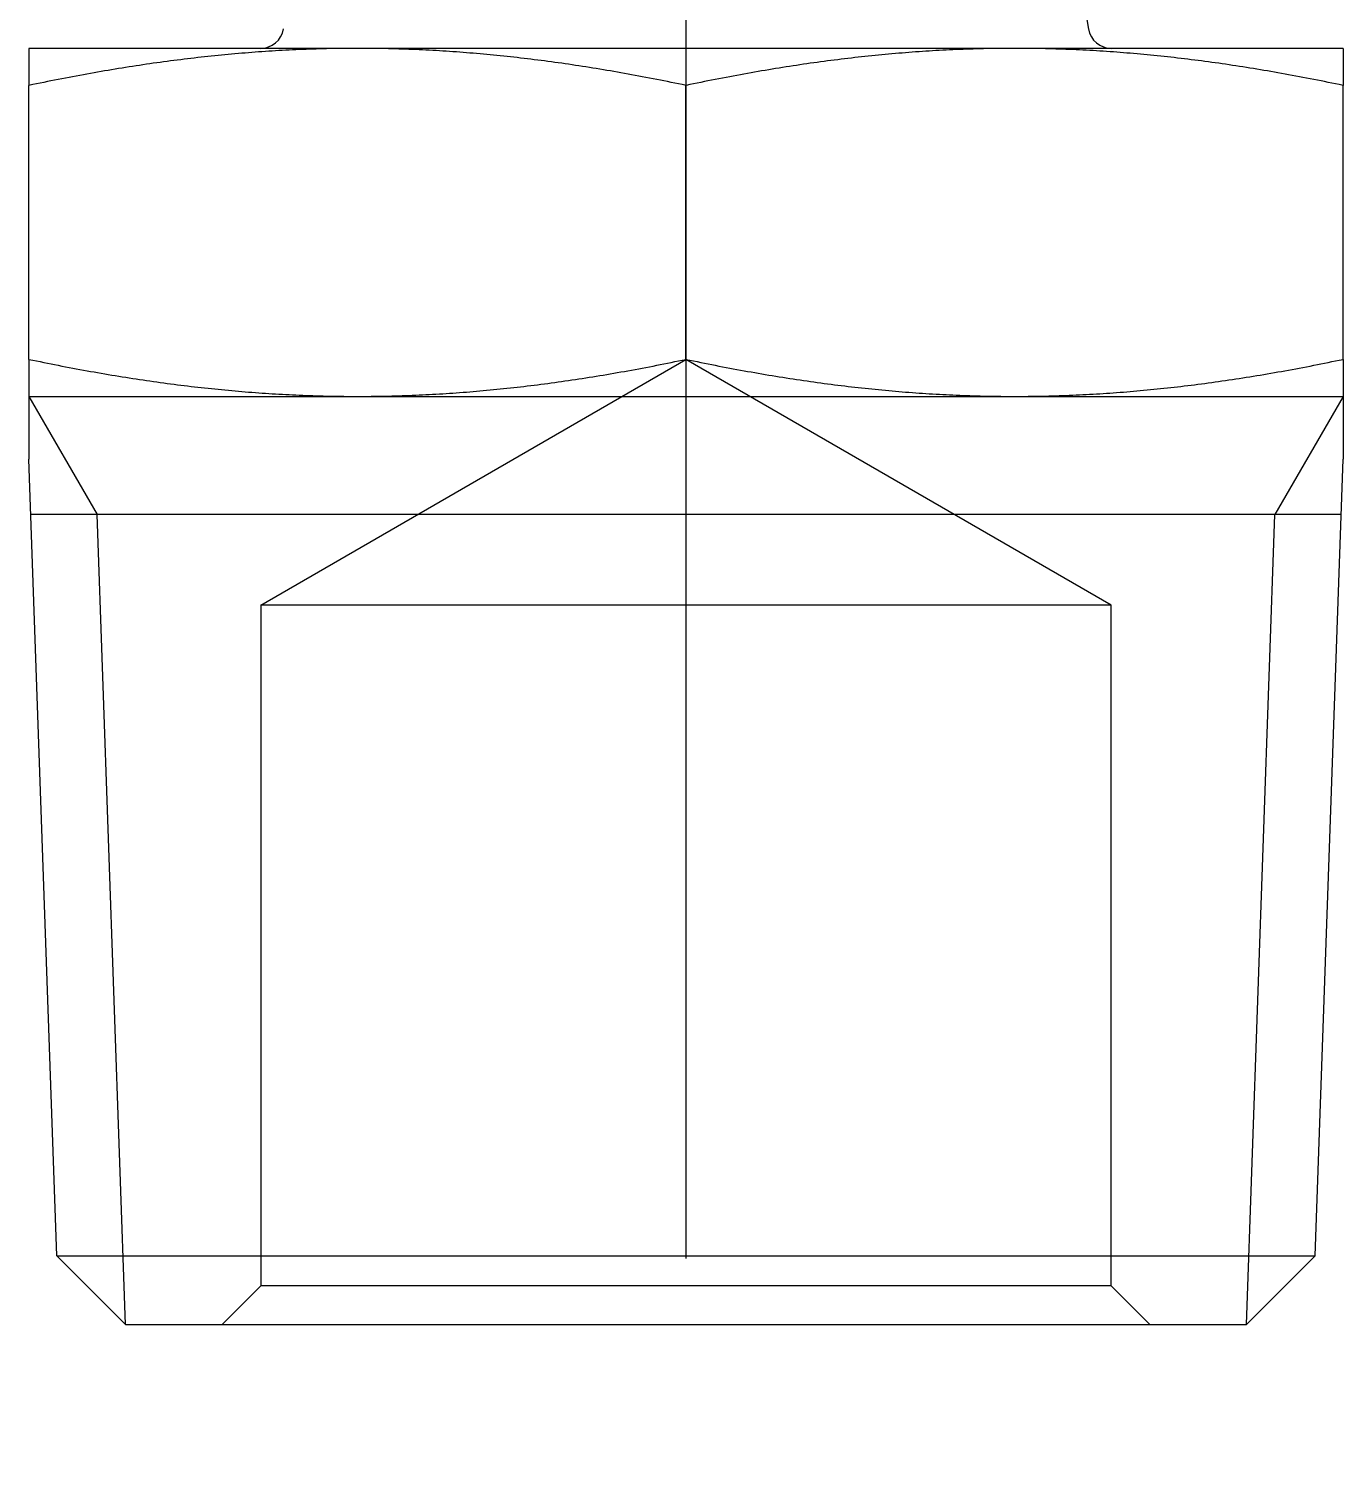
# Model space of a CAD drawing. Extents: x -10.3 to 59.2, y -18.9 to 32.6.
# Drawn here: x 41.16 to 58.16, y -2 to 16.75 of the extents above; entities that cross this region are included whole.
import ezdxf

# ---------------------------------------------------------------- set-up
doc = ezdxf.new("R2010")
doc.units = 0
doc.linetypes.add('CENTER', pattern=[50.8, 31.75, -6.35, 6.35, -6.35])
doc.linetypes.add('DASHED', pattern=[19.05, 12.7, -6.35])
doc.layers.get('0').update_dxf_attribs({"linetype": 'CONTINUOUS'})
doc.layers.add('CENTER', color=1, linetype='CENTER')

msp = doc.modelspace()

# ---------------------------------------------------------------- linework, layer by layer
at = {"color": 7, "linetype": 'CONTINUOUS'}
for p, q in [((54.65817, 18), (54.86639, 16.75068)), ((45.40817, 16.5), (41.15817, 16.5)), ((41.15817, 16.5), (41.15817, 16.021396)), ((53.90817, 16.5), (45.40817, 16.5)), ((58.15817, 16.5), (53.90817, 16.5)), ((58.15817, 16.5), (58.15817, 16.021396)), ((41.15817, 12.478604), (41.15817, 16.021396)), ((49.65817, 12.478604), (49.65817, 16.021396)), ((58.15817, 12.478604), (58.15817, 16.021396)), ((41.15817, 12.478604), (41.15817, 12)), ((58.15817, 12.478604), (58.15817, 12)), ((41.15817, 12), (45.40817, 12)), ((41.15817, 12), (41.15817, 11.189527)), ((45.40817, 12), (53.90817, 12)), ((53.90817, 12), (58.15817, 12)), ((58.15817, 12), (58.15817, 11.189527)), ((41.517943, 0.886974), (41.15817, 11.189527)), ((57.798397, 0.886974), (58.15817, 11.189527)), ((58.133186, 10.474092), (41.183153, 10.474092)), ((41.517943, 0.886974), (57.796423, 0.886974)), ((41.517943, 0.886974), (42.404917, 0)), ((57.798397, 0.886974), (56.911423, 0)), ((42.404917, 0), (56.911423, 0))]:
    msp.add_line(p, q, dxfattribs=at)
at = {"color": 3, "linetype": 'DASHED'}
for p, q in [((44.15817, 9.3), (49.65817, 12.475426)), ((55.15817, 9.3), (49.65817, 12.475426)), ((55.15817, 9.3), (44.15817, 9.3)), ((44.15817, 9.3), (44.15817, 0.5)), ((55.15817, 0.5), (55.15817, 9.3)), ((44.15817, 0.5), (43.65817, 0)), ((55.15817, 0.5), (44.15817, 0.5)), ((55.65817, 0), (55.15817, 0.5))]:
    msp.add_line(p, q, dxfattribs=at)
at = {"color": 3, "linetype": 'CONTINUOUS'}
for p, q in [((41.15817, 12), (42.039153, 10.474092)), ((58.15817, 12), (57.277186, 10.474092)), ((42.404917, 0), (42.039153, 10.474092)), ((56.911423, 0), (57.277186, 10.474092))]:
    msp.add_line(p, q, dxfattribs=at)
at = {"color": 7}
for points in [[(45.4082, 16.5, 0), (45.3634, 16.4999, 0), (45.3186, 16.4998, 0), (45.2739, 16.4995, 0), (45.2293, 16.4991, 0), (45.1848, 16.4986, 0), (45.1403, 16.498, 0), (45.0959, 16.4972, 0), (45.0515, 16.4964, 0), (45.0072, 16.4954, 0), (44.963, 16.4943, 0), (44.9188, 16.4932, 0), (44.8746, 16.4919, 0), (44.8305, 16.4905, 0), (44.7865, 16.489, 0), (44.7424, 16.4874, 0), (44.6984, 16.4857, 0), (44.6545, 16.4838, 0), (44.6106, 16.4819, 0), (44.5667, 16.4799, 0), (44.5228, 16.4777, 0), (44.479, 16.4755, 0), (44.4352, 16.4731, 0), (44.3914, 16.4706, 0), (44.3476, 16.4681, 0), (44.3039, 16.4654, 0), (44.2601, 16.4626, 0), (44.2164, 16.4597, 0), (44.1727, 16.4567, 0), (44.129, 16.4536, 0), (44.0853, 16.4504, 0), (44.0416, 16.4471, 0), (43.9979, 16.4437, 0), (43.9542, 16.4402, 0), (43.9105, 16.4366, 0), (43.8668, 16.4329, 0), (43.8231, 16.4291, 0), (43.7794, 16.4252, 0), (43.7357, 16.4212, 0), (43.6919, 16.417, 0), (43.6482, 16.4128, 0), (43.6044, 16.4085, 0), (43.5606, 16.404, 0), (43.5168, 16.3995, 0), (43.4729, 16.3949, 0), (43.4291, 16.3901, 0), (43.3852, 16.3853, 0), (43.3413, 16.3804, 0), (43.2973, 16.3753, 0), (43.2533, 16.3702, 0), (43.2093, 16.3649, 0), (43.1653, 16.3596, 0), (43.1212, 16.3541, 0), (43.077, 16.3486, 0), (43.0328, 16.3429, 0), (42.9886, 16.3372, 0), (42.9443, 16.3313, 0), (42.9, 16.3253, 0), (42.8556, 16.3193, 0), (42.8112, 16.3131, 0), (42.7667, 16.3068, 0), (42.7221, 16.3005, 0), (42.6775, 16.294, 0), (42.6329, 16.2874, 0), (42.5881, 16.2807, 0), (42.5433, 16.274, 0), (42.4985, 16.2671, 0), (42.4535, 16.2601, 0), (42.4085, 16.253, 0), (42.3634, 16.2458, 0), (42.3182, 16.2385, 0), (42.273, 16.2311, 0), (42.2277, 16.2236, 0), (42.1823, 16.216, 0), (42.1368, 16.2083, 0), (42.0912, 16.2004, 0), (42.0455, 16.1925, 0), (41.9998, 16.1845, 0), (41.9539, 16.1763, 0), (41.908, 16.1681, 0), (41.8619, 16.1597, 0), (41.8158, 16.1513, 0), (41.7696, 16.1427, 0), (41.7232, 16.134, 0), (41.6767, 16.1252, 0), (41.6302, 16.1163, 0), (41.5835, 16.1073, 0), (41.5367, 16.0982, 0), (41.4898, 16.089, 0), (41.4428, 16.0797, 0), (41.3957, 16.0702, 0), (41.3484, 16.0607, 0), (41.3011, 16.051, 0), (41.2536, 16.0413, 0), (41.2059, 16.0314, 0), (41.1582, 16.0214, 0)], [(49.6582, 16.0214, 0), (49.6104, 16.0314, 0), (49.5628, 16.0413, 0), (49.5153, 16.051, 0), (49.4679, 16.0607, 0), (49.4206, 16.0702, 0), (49.3735, 16.0797, 0), (49.3265, 16.089, 0), (49.2796, 16.0982, 0), (49.2328, 16.1073, 0), (49.1862, 16.1163, 0), (49.1396, 16.1252, 0), (49.0931, 16.134, 0), (49.0468, 16.1427, 0), (49.0005, 16.1513, 0), (48.9544, 16.1597, 0), (48.9084, 16.1681, 0), (48.8624, 16.1763, 0), (48.8166, 16.1845, 0), (48.7708, 16.1925, 0), (48.7251, 16.2004, 0), (48.6796, 16.2083, 0), (48.6341, 16.216, 0), (48.5887, 16.2236, 0), (48.5433, 16.2311, 0), (48.4981, 16.2385, 0), (48.4529, 16.2458, 0), (48.4078, 16.253, 0), (48.3628, 16.2601, 0), (48.3179, 16.2671, 0), (48.273, 16.274, 0), (48.2282, 16.2807, 0), (48.1835, 16.2874, 0), (48.1388, 16.294, 0), (48.0942, 16.3005, 0), (48.0497, 16.3068, 0), (48.0052, 16.3131, 0), (47.9607, 16.3193, 0), (47.9163, 16.3253, 0), (47.872, 16.3313, 0), (47.8277, 16.3372, 0), (47.7835, 16.3429, 0), (47.7393, 16.3486, 0), (47.6952, 16.3541, 0), (47.6511, 16.3596, 0), (47.607, 16.3649, 0), (47.563, 16.3702, 0), (47.519, 16.3753, 0), (47.4751, 16.3804, 0), (47.4311, 16.3853, 0), (47.3873, 16.3901, 0), (47.3434, 16.3949, 0), (47.2996, 16.3995, 0), (47.2557, 16.404, 0), (47.212, 16.4085, 0), (47.1682, 16.4128, 0), (47.1244, 16.417, 0), (47.0807, 16.4212, 0), (47.037, 16.4252, 0), (46.9932, 16.4291, 0), (46.9495, 16.4329, 0), (46.9058, 16.4366, 0), (46.8621, 16.4402, 0), (46.8184, 16.4437, 0), (46.7748, 16.4471, 0), (46.7311, 16.4504, 0), (46.6874, 16.4536, 0), (46.6437, 16.4567, 0), (46.5999, 16.4597, 0), (46.5562, 16.4626, 0), (46.5125, 16.4654, 0), (46.4687, 16.4681, 0), (46.425, 16.4706, 0), (46.3812, 16.4731, 0), (46.3374, 16.4755, 0), (46.2935, 16.4777, 0), (46.2497, 16.4799, 0), (46.2058, 16.4819, 0), (46.1619, 16.4838, 0), (46.1179, 16.4857, 0), (46.0739, 16.4874, 0), (46.0299, 16.489, 0), (45.9858, 16.4905, 0), (45.9417, 16.4919, 0), (45.8976, 16.4932, 0), (45.8534, 16.4943, 0), (45.8091, 16.4954, 0), (45.7648, 16.4964, 0), (45.7204, 16.4972, 0), (45.676, 16.498, 0), (45.6315, 16.4986, 0), (45.587, 16.4991, 0), (45.5424, 16.4995, 0), (45.4977, 16.4998, 0), (45.453, 16.4999, 0), (45.4082, 16.5, 0)], [(53.9082, 16.5, 0), (53.8634, 16.4999, 0), (53.8186, 16.4998, 0), (53.7739, 16.4995, 0), (53.7293, 16.4991, 0), (53.6848, 16.4986, 0), (53.6403, 16.498, 0), (53.5959, 16.4972, 0), (53.5515, 16.4964, 0), (53.5072, 16.4954, 0), (53.463, 16.4943, 0), (53.4188, 16.4932, 0), (53.3746, 16.4919, 0), (53.3305, 16.4905, 0), (53.2865, 16.489, 0), (53.2424, 16.4874, 0), (53.1984, 16.4857, 0), (53.1545, 16.4838, 0), (53.1106, 16.4819, 0), (53.0667, 16.4799, 0), (53.0228, 16.4777, 0), (52.979, 16.4755, 0), (52.9352, 16.4731, 0), (52.8914, 16.4706, 0), (52.8476, 16.4681, 0), (52.8039, 16.4654, 0), (52.7601, 16.4626, 0), (52.7164, 16.4597, 0), (52.6727, 16.4567, 0), (52.629, 16.4536, 0), (52.5853, 16.4504, 0), (52.5416, 16.4471, 0), (52.4979, 16.4437, 0), (52.4542, 16.4402, 0), (52.4105, 16.4366, 0), (52.3668, 16.4329, 0), (52.3231, 16.4291, 0), (52.2794, 16.4252, 0), (52.2357, 16.4212, 0), (52.1919, 16.417, 0), (52.1482, 16.4128, 0), (52.1044, 16.4085, 0), (52.0606, 16.404, 0), (52.0168, 16.3995, 0), (51.9729, 16.3949, 0), (51.9291, 16.3901, 0), (51.8852, 16.3853, 0), (51.8413, 16.3804, 0), (51.7973, 16.3753, 0), (51.7533, 16.3702, 0), (51.7093, 16.3649, 0), (51.6653, 16.3596, 0), (51.6212, 16.3541, 0), (51.577, 16.3486, 0), (51.5328, 16.3429, 0), (51.4886, 16.3372, 0), (51.4443, 16.3313, 0), (51.4, 16.3253, 0), (51.3556, 16.3193, 0), (51.3112, 16.3131, 0), (51.2667, 16.3068, 0), (51.2221, 16.3005, 0), (51.1775, 16.294, 0), (51.1329, 16.2874, 0), (51.0881, 16.2807, 0), (51.0433, 16.274, 0), (50.9985, 16.2671, 0), (50.9535, 16.2601, 0), (50.9085, 16.253, 0), (50.8634, 16.2458, 0), (50.8182, 16.2385, 0), (50.773, 16.2311, 0), (50.7277, 16.2236, 0), (50.6823, 16.216, 0), (50.6368, 16.2083, 0), (50.5912, 16.2004, 0), (50.5455, 16.1925, 0), (50.4998, 16.1845, 0), (50.4539, 16.1763, 0), (50.408, 16.1681, 0), (50.3619, 16.1597, 0), (50.3158, 16.1513, 0), (50.2696, 16.1427, 0), (50.2232, 16.134, 0), (50.1767, 16.1252, 0), (50.1302, 16.1163, 0), (50.0835, 16.1073, 0), (50.0367, 16.0982, 0), (49.9898, 16.089, 0), (49.9428, 16.0797, 0), (49.8957, 16.0702, 0), (49.8484, 16.0607, 0), (49.8011, 16.051, 0), (49.7536, 16.0413, 0), (49.7059, 16.0314, 0), (49.6582, 16.0214, 0)], [(58.1582, 16.0214, 0), (58.1104, 16.0314, 0), (58.0628, 16.0413, 0), (58.0153, 16.051, 0), (57.9679, 16.0607, 0), (57.9206, 16.0702, 0), (57.8735, 16.0797, 0), (57.8265, 16.089, 0), (57.7796, 16.0982, 0), (57.7328, 16.1073, 0), (57.6862, 16.1163, 0), (57.6396, 16.1252, 0), (57.5931, 16.134, 0), (57.5468, 16.1427, 0), (57.5005, 16.1513, 0), (57.4544, 16.1597, 0), (57.4084, 16.1681, 0), (57.3624, 16.1763, 0), (57.3166, 16.1845, 0), (57.2708, 16.1925, 0), (57.2251, 16.2004, 0), (57.1796, 16.2083, 0), (57.1341, 16.216, 0), (57.0887, 16.2236, 0), (57.0433, 16.2311, 0), (56.9981, 16.2385, 0), (56.9529, 16.2458, 0), (56.9078, 16.253, 0), (56.8628, 16.2601, 0), (56.8179, 16.2671, 0), (56.773, 16.274, 0), (56.7282, 16.2807, 0), (56.6835, 16.2874, 0), (56.6388, 16.294, 0), (56.5942, 16.3005, 0), (56.5497, 16.3068, 0), (56.5052, 16.3131, 0), (56.4607, 16.3193, 0), (56.4163, 16.3253, 0), (56.372, 16.3313, 0), (56.3277, 16.3372, 0), (56.2835, 16.3429, 0), (56.2393, 16.3486, 0), (56.1952, 16.3541, 0), (56.1511, 16.3596, 0), (56.107, 16.3649, 0), (56.063, 16.3702, 0), (56.019, 16.3753, 0), (55.9751, 16.3804, 0), (55.9311, 16.3853, 0), (55.8873, 16.3901, 0), (55.8434, 16.3949, 0), (55.7996, 16.3995, 0), (55.7557, 16.404, 0), (55.712, 16.4085, 0), (55.6682, 16.4128, 0), (55.6244, 16.417, 0), (55.5807, 16.4212, 0), (55.537, 16.4252, 0), (55.4932, 16.4291, 0), (55.4495, 16.4329, 0), (55.4058, 16.4366, 0), (55.3621, 16.4402, 0), (55.3184, 16.4437, 0), (55.2748, 16.4471, 0), (55.2311, 16.4504, 0), (55.1874, 16.4536, 0), (55.1437, 16.4567, 0), (55.0999, 16.4597, 0), (55.0562, 16.4626, 0), (55.0125, 16.4654, 0), (54.9687, 16.4681, 0), (54.925, 16.4706, 0), (54.8812, 16.4731, 0), (54.8374, 16.4755, 0), (54.7935, 16.4777, 0), (54.7497, 16.4799, 0), (54.7058, 16.4819, 0), (54.6619, 16.4838, 0), (54.6179, 16.4857, 0), (54.5739, 16.4874, 0), (54.5299, 16.489, 0), (54.4858, 16.4905, 0), (54.4417, 16.4919, 0), (54.3976, 16.4932, 0), (54.3534, 16.4943, 0), (54.3091, 16.4954, 0), (54.2648, 16.4964, 0), (54.2204, 16.4972, 0), (54.176, 16.498, 0), (54.1315, 16.4986, 0), (54.087, 16.4991, 0), (54.0424, 16.4995, 0), (53.9977, 16.4998, 0), (53.953, 16.4999, 0), (53.9082, 16.5, 0)], [(41.1582, 12.4786, 0), (41.206, 12.4686, 0), (41.2537, 12.4587, 0), (41.3013, 12.4489, 0), (41.3487, 12.4392, 0), (41.396, 12.4297, 0), (41.4432, 12.4202, 0), (41.4903, 12.4109, 0), (41.5373, 12.4017, 0), (41.5841, 12.3925, 0), (41.6309, 12.3835, 0), (41.6775, 12.3746, 0), (41.724, 12.3658, 0), (41.7704, 12.3572, 0), (41.8167, 12.3486, 0), (41.8629, 12.3401, 0), (41.909, 12.3318, 0), (41.955, 12.3235, 0), (42.0009, 12.3153, 0), (42.0467, 12.3073, 0), (42.0924, 12.2994, 0), (42.138, 12.2915, 0), (42.1835, 12.2838, 0), (42.2289, 12.2762, 0), (42.2743, 12.2687, 0), (42.3196, 12.2613, 0), (42.3648, 12.254, 0), (42.4099, 12.2468, 0), (42.4549, 12.2397, 0), (42.4999, 12.2327, 0), (42.5448, 12.2258, 0), (42.5896, 12.219, 0), (42.6344, 12.2123, 0), (42.6791, 12.2058, 0), (42.7237, 12.1993, 0), (42.7683, 12.1929, 0), (42.8128, 12.1867, 0), (42.8572, 12.1805, 0), (42.9016, 12.1744, 0), (42.946, 12.1685, 0), (42.9903, 12.1626, 0), (43.0345, 12.1569, 0), (43.0787, 12.1512, 0), (43.1228, 12.1457, 0), (43.1669, 12.1402, 0), (43.211, 12.1349, 0), (43.255, 12.1296, 0), (43.299, 12.1245, 0), (43.3429, 12.1194, 0), (43.3869, 12.1145, 0), (43.4308, 12.1097, 0), (43.4746, 12.1049, 0), (43.5184, 12.1003, 0), (43.5622, 12.0958, 0), (43.606, 12.0914, 0), (43.6498, 12.087, 0), (43.6935, 12.0828, 0), (43.7373, 12.0787, 0), (43.781, 12.0747, 0), (43.8247, 12.0708, 0), (43.8684, 12.067, 0), (43.912, 12.0633, 0), (43.9557, 12.0596, 0), (43.9994, 12.0561, 0), (44.0431, 12.0527, 0), (44.0867, 12.0495, 0), (44.1304, 12.0463, 0), (44.1741, 12.0432, 0), (44.2178, 12.0402, 0), (44.2615, 12.0373, 0), (44.3052, 12.0345, 0), (44.3489, 12.0319, 0), (44.3926, 12.0293, 0), (44.4364, 12.0268, 0), (44.4801, 12.0245, 0), (44.5239, 12.0222, 0), (44.5677, 12.0201, 0), (44.6116, 12.0181, 0), (44.6555, 12.0161, 0), (44.6994, 12.0143, 0), (44.7433, 12.0126, 0), (44.7873, 12.011, 0), (44.8313, 12.0095, 0), (44.8754, 12.0081, 0), (44.9195, 12.0068, 0), (44.9636, 12.0056, 0), (45.0078, 12.0046, 0), (45.0521, 12.0036, 0), (45.0964, 12.0028, 0), (45.1407, 12.002, 0), (45.1851, 12.0014, 0), (45.2296, 12.0009, 0), (45.2741, 12.0005, 0), (45.3188, 12.0002, 0), (45.3634, 12.0001, 0), (45.4082, 12, 0)], [(45.4082, 12, 0), (45.4529, 12.0001, 0), (45.4976, 12.0002, 0), (45.5422, 12.0005, 0), (45.5867, 12.0009, 0), (45.6312, 12.0014, 0), (45.6756, 12.002, 0), (45.72, 12.0028, 0), (45.7643, 12.0036, 0), (45.8085, 12.0046, 0), (45.8527, 12.0056, 0), (45.8969, 12.0068, 0), (45.941, 12.0081, 0), (45.985, 12.0095, 0), (46.029, 12.011, 0), (46.073, 12.0126, 0), (46.117, 12.0143, 0), (46.1609, 12.0161, 0), (46.2047, 12.0181, 0), (46.2486, 12.0201, 0), (46.2924, 12.0222, 0), (46.3362, 12.0245, 0), (46.38, 12.0268, 0), (46.4237, 12.0293, 0), (46.4675, 12.0319, 0), (46.5112, 12.0345, 0), (46.5549, 12.0373, 0), (46.5986, 12.0402, 0), (46.6423, 12.0432, 0), (46.6859, 12.0463, 0), (46.7296, 12.0495, 0), (46.7733, 12.0527, 0), (46.817, 12.0561, 0), (46.8606, 12.0596, 0), (46.9043, 12.0633, 0), (46.948, 12.067, 0), (46.9917, 12.0708, 0), (47.0354, 12.0747, 0), (47.0791, 12.0787, 0), (47.1228, 12.0828, 0), (47.1666, 12.087, 0), (47.2103, 12.0914, 0), (47.2541, 12.0958, 0), (47.2979, 12.1003, 0), (47.3417, 12.1049, 0), (47.3856, 12.1097, 0), (47.4295, 12.1145, 0), (47.4734, 12.1194, 0), (47.5173, 12.1245, 0), (47.5613, 12.1296, 0), (47.6053, 12.1349, 0), (47.6494, 12.1402, 0), (47.6935, 12.1457, 0), (47.7377, 12.1512, 0), (47.7819, 12.1569, 0), (47.8261, 12.1626, 0), (47.8704, 12.1685, 0), (47.9147, 12.1744, 0), (47.9591, 12.1805, 0), (48.0036, 12.1867, 0), (48.0481, 12.1929, 0), (48.0926, 12.1993, 0), (48.1373, 12.2058, 0), (48.182, 12.2123, 0), (48.2267, 12.219, 0), (48.2715, 12.2258, 0), (48.3164, 12.2327, 0), (48.3614, 12.2397, 0), (48.4064, 12.2468, 0), (48.4516, 12.254, 0), (48.4968, 12.2613, 0), (48.542, 12.2687, 0), (48.5874, 12.2762, 0), (48.6328, 12.2838, 0), (48.6784, 12.2915, 0), (48.724, 12.2994, 0), (48.7697, 12.3073, 0), (48.8155, 12.3153, 0), (48.8614, 12.3235, 0), (48.9074, 12.3318, 0), (48.9535, 12.3401, 0), (48.9997, 12.3486, 0), (49.046, 12.3572, 0), (49.0924, 12.3658, 0), (49.1389, 12.3746, 0), (49.1855, 12.3835, 0), (49.2322, 12.3925, 0), (49.2791, 12.4017, 0), (49.326, 12.4109, 0), (49.3731, 12.4202, 0), (49.4203, 12.4297, 0), (49.4676, 12.4392, 0), (49.5151, 12.4489, 0), (49.5626, 12.4587, 0), (49.6103, 12.4686, 0), (49.6582, 12.4786, 0)], [(49.6582, 12.4786, 0), (49.706, 12.4686, 0), (49.7537, 12.4587, 0), (49.8013, 12.4489, 0), (49.8487, 12.4392, 0), (49.896, 12.4297, 0), (49.9432, 12.4202, 0), (49.9903, 12.4109, 0), (50.0373, 12.4017, 0), (50.0841, 12.3925, 0), (50.1309, 12.3835, 0), (50.1775, 12.3746, 0), (50.224, 12.3658, 0), (50.2704, 12.3572, 0), (50.3167, 12.3486, 0), (50.3629, 12.3401, 0), (50.409, 12.3318, 0), (50.455, 12.3235, 0), (50.5009, 12.3153, 0), (50.5467, 12.3073, 0), (50.5924, 12.2994, 0), (50.638, 12.2915, 0), (50.6835, 12.2838, 0), (50.7289, 12.2762, 0), (50.7743, 12.2687, 0), (50.8196, 12.2613, 0), (50.8648, 12.254, 0), (50.9099, 12.2468, 0), (50.9549, 12.2397, 0), (50.9999, 12.2327, 0), (51.0448, 12.2258, 0), (51.0896, 12.219, 0), (51.1344, 12.2123, 0), (51.1791, 12.2058, 0), (51.2237, 12.1993, 0), (51.2683, 12.1929, 0), (51.3128, 12.1867, 0), (51.3572, 12.1805, 0), (51.4016, 12.1744, 0), (51.446, 12.1685, 0), (51.4903, 12.1626, 0), (51.5345, 12.1569, 0), (51.5787, 12.1512, 0), (51.6228, 12.1457, 0), (51.6669, 12.1402, 0), (51.711, 12.1349, 0), (51.755, 12.1296, 0), (51.799, 12.1245, 0), (51.8429, 12.1194, 0), (51.8869, 12.1145, 0), (51.9308, 12.1097, 0), (51.9746, 12.1049, 0), (52.0184, 12.1003, 0), (52.0622, 12.0958, 0), (52.106, 12.0914, 0), (52.1498, 12.087, 0), (52.1935, 12.0828, 0), (52.2373, 12.0787, 0), (52.281, 12.0747, 0), (52.3247, 12.0708, 0), (52.3684, 12.067, 0), (52.412, 12.0633, 0), (52.4557, 12.0596, 0), (52.4994, 12.0561, 0), (52.5431, 12.0527, 0), (52.5867, 12.0495, 0), (52.6304, 12.0463, 0), (52.6741, 12.0432, 0), (52.7178, 12.0402, 0), (52.7615, 12.0373, 0), (52.8052, 12.0345, 0), (52.8489, 12.0319, 0), (52.8926, 12.0293, 0), (52.9364, 12.0268, 0), (52.9801, 12.0245, 0), (53.0239, 12.0222, 0), (53.0677, 12.0201, 0), (53.1116, 12.0181, 0), (53.1555, 12.0161, 0), (53.1994, 12.0143, 0), (53.2433, 12.0126, 0), (53.2873, 12.011, 0), (53.3313, 12.0095, 0), (53.3754, 12.0081, 0), (53.4195, 12.0068, 0), (53.4636, 12.0056, 0), (53.5078, 12.0046, 0), (53.5521, 12.0036, 0), (53.5964, 12.0028, 0), (53.6407, 12.002, 0), (53.6851, 12.0014, 0), (53.7296, 12.0009, 0), (53.7741, 12.0005, 0), (53.8188, 12.0002, 0), (53.8634, 12.0001, 0), (53.9082, 12, 0)], [(53.9082, 12, 0), (53.9529, 12.0001, 0), (53.9976, 12.0002, 0), (54.0422, 12.0005, 0), (54.0867, 12.0009, 0), (54.1312, 12.0014, 0), (54.1756, 12.002, 0), (54.22, 12.0028, 0), (54.2643, 12.0036, 0), (54.3085, 12.0046, 0), (54.3527, 12.0056, 0), (54.3969, 12.0068, 0), (54.441, 12.0081, 0), (54.485, 12.0095, 0), (54.529, 12.011, 0), (54.573, 12.0126, 0), (54.617, 12.0143, 0), (54.6609, 12.0161, 0), (54.7047, 12.0181, 0), (54.7486, 12.0201, 0), (54.7924, 12.0222, 0), (54.8362, 12.0245, 0), (54.88, 12.0268, 0), (54.9237, 12.0293, 0), (54.9675, 12.0319, 0), (55.0112, 12.0345, 0), (55.0549, 12.0373, 0), (55.0986, 12.0402, 0), (55.1423, 12.0432, 0), (55.1859, 12.0463, 0), (55.2296, 12.0495, 0), (55.2733, 12.0527, 0), (55.317, 12.0561, 0), (55.3606, 12.0596, 0), (55.4043, 12.0633, 0), (55.448, 12.067, 0), (55.4917, 12.0708, 0), (55.5354, 12.0747, 0), (55.5791, 12.0787, 0), (55.6228, 12.0828, 0), (55.6666, 12.087, 0), (55.7103, 12.0914, 0), (55.7541, 12.0958, 0), (55.7979, 12.1003, 0), (55.8417, 12.1049, 0), (55.8856, 12.1097, 0), (55.9295, 12.1145, 0), (55.9734, 12.1194, 0), (56.0173, 12.1245, 0), (56.0613, 12.1296, 0), (56.1053, 12.1349, 0), (56.1494, 12.1402, 0), (56.1935, 12.1457, 0), (56.2377, 12.1512, 0), (56.2819, 12.1569, 0), (56.3261, 12.1626, 0), (56.3704, 12.1685, 0), (56.4147, 12.1744, 0), (56.4591, 12.1805, 0), (56.5036, 12.1867, 0), (56.5481, 12.1929, 0), (56.5926, 12.1993, 0), (56.6373, 12.2058, 0), (56.682, 12.2123, 0), (56.7267, 12.219, 0), (56.7715, 12.2258, 0), (56.8164, 12.2327, 0), (56.8614, 12.2397, 0), (56.9064, 12.2468, 0), (56.9516, 12.254, 0), (56.9968, 12.2613, 0), (57.042, 12.2687, 0), (57.0874, 12.2762, 0), (57.1328, 12.2838, 0), (57.1784, 12.2915, 0), (57.224, 12.2994, 0), (57.2697, 12.3073, 0), (57.3155, 12.3153, 0), (57.3614, 12.3235, 0), (57.4074, 12.3318, 0), (57.4535, 12.3401, 0), (57.4997, 12.3486, 0), (57.546, 12.3572, 0), (57.5924, 12.3658, 0), (57.6389, 12.3746, 0), (57.6855, 12.3835, 0), (57.7322, 12.3925, 0), (57.7791, 12.4017, 0), (57.826, 12.4109, 0), (57.8731, 12.4202, 0), (57.9203, 12.4297, 0), (57.9676, 12.4392, 0), (58.0151, 12.4489, 0), (58.0626, 12.4587, 0), (58.1103, 12.4686, 0), (58.1582, 12.4786, 0)]]:
    msp.add_polyline3d(points, dxfattribs=at)
at = {"color": 7, "linetype": 'CONTINUOUS'}
for centre, start, end in [((44.154032, 16.8), 270, 350.5376778), ((55.162308, 16.8), 189.4623222, 270)]:
    msp.add_arc(centre, 0.3, start, end, dxfattribs=at)
at = {"layer": 'CENTER', "color": 1, "linetype": 'CENTER'}
msp.add_line((49.65817, 32.6), (49.65817, -2), dxfattribs=at)

doc.saveas('drawing.dxf')
